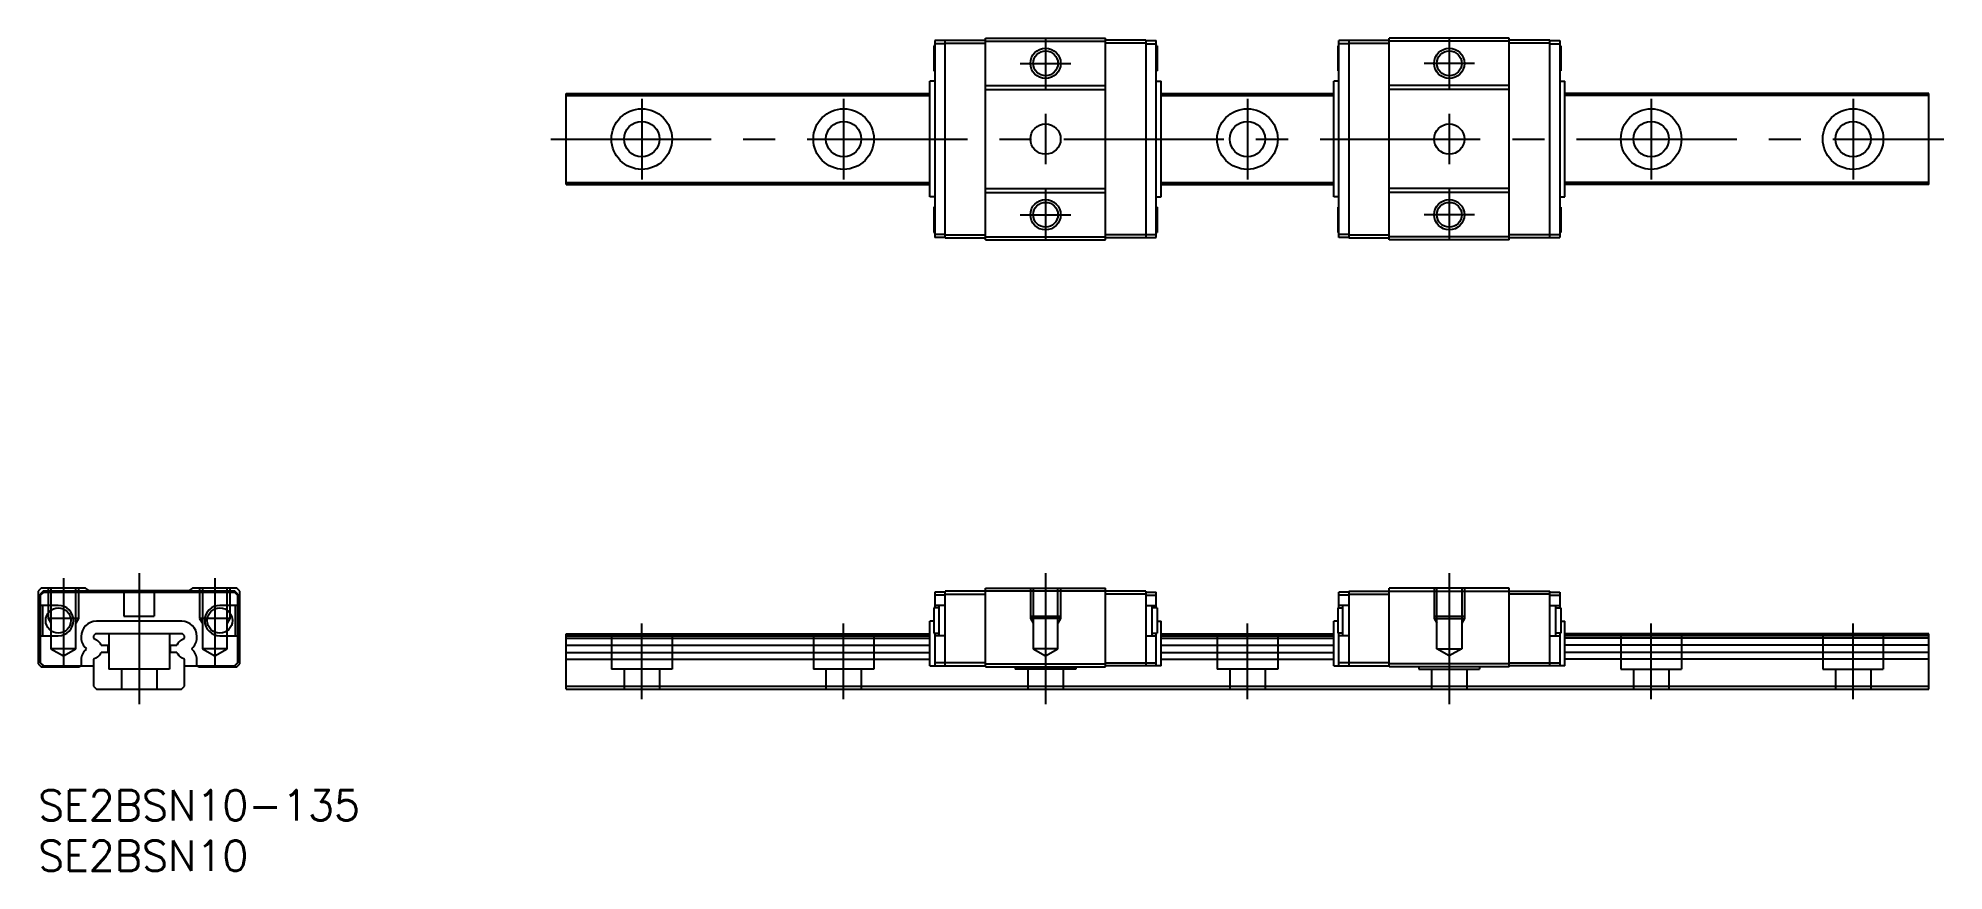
# Model space of a CAD drawing. Extents: x 0 to 189, y -8 to 74.
import ezdxf

# ---------------------------------------------------------------- set-up
doc = ezdxf.new("R2010")
doc.units = 0
doc.header["$LTSCALE"] = 0.5
doc.linetypes.add('CENTER', pattern=[50.8, 31.75, -6.35, 6.35, -6.35])
doc.linetypes.add('DASHED', pattern=[19.05, 12.7, -6.35])
for name, color, linetype in [('MSM_CENTER', 1, 'CENTER'), ('MSM_CONTINUOUS', 7, 'CONTINUOUS'), ('MSM_DASHED', 4, 'DASHED'), ('MSM_NARROW', 5, 'CONTINUOUS'), ('MSM_PART_NUMBER', 7, 'CONTINUOUS')]:
    doc.layers.add(name, color=color, linetype=linetype)
doc.styles.get("Standard").update_dxf_attribs({"font": 'txt.shx', "height": 3, "bigfont": 'bigfont.shx'})

# ---------------------------------------------------------------- blocks, each defined once
blk = doc.blocks.new('*U2')
at = {"layer": 'MSM_PART_NUMBER'}
blk.add_text('SE2BSN10-135', height=3, dxfattribs=at).set_placement((0, -3))
blk = doc.blocks.new('*U3')
at = {"layer": 'MSM_PART_NUMBER'}
blk.add_text('SE2BSN10', height=3, dxfattribs=at).set_placement((0, -8))

msp = doc.modelspace()

# ---------------------------------------------------------------- linework, layer by layer
at = {"layer": 'MSM_CENTER'}
for p, q in [((99.8, 74.5), (99.8, 69.5)), ((139.8, 74.5), (139.8, 69.5)), ((97.3, 72), (102.3, 72)), ((142.3, 72), (137.3, 72)), ((59.8, 68.5), (59.8, 60.5)), ((79.8, 68.5), (79.8, 60.5)), ((119.8, 68.5), (119.8, 60.5)), ((159.8, 68.5), (159.8, 60.5)), ((179.8, 68.5), (179.8, 60.5)), ((99.8, 67), (99.8, 62)), ((139.8, 67), (139.8, 62)), ((50.8, 64.5), (188.8, 64.5)), ((99.8, 59.5), (99.8, 54.5)), ((139.8, 59.5), (139.8, 54.5)), ((97.3, 57), (102.3, 57)), ((142.3, 57), (137.3, 57)), ((2.5, 21), (2.5, 12.29)), ((10, 21.5), (10, 8.5)), ((17.5, 21), (17.5, 12.29)), ((99.8, 21.5), (99.8, 8.5)), ((139.8, 21.5), (139.8, 8.5)), ((59.8, 9), (59.8, 16.5)), ((79.8, 9), (79.8, 16.5)), ((119.8, 9), (119.8, 16.5)), ((159.8, 9), (159.8, 16.5)), ((179.8, 9), (179.8, 16.5))]:
    msp.add_line(p, q, dxfattribs=at)
at = {"layer": 'MSM_CONTINUOUS'}
for p, q in [((88.75, 73.75), (88.75, 71.25)), ((88.85, 73.75), (88.75, 73.75)), ((89.85, 74.25), (88.85, 74.25)), ((88.85, 74.25), (88.85, 54.75)), ((89.85, 73.95), (88.85, 73.95)), ((89.85, 74.3), (93.85, 74.3)), ((89.85, 54.7), (89.85, 74.3)), ((89.85, 74), (93.85, 74)), ((93.85, 54.5), (93.85, 74.5)), ((93.85, 74.5), (105.75, 74.5)), ((93.85, 74.2), (105.75, 74.2)), ((105.75, 54.5), (105.75, 74.5)), ((109.75, 74.3), (105.75, 74.3)), ((109.75, 74), (105.75, 74)), ((109.75, 74.3), (109.75, 54.7)), ((109.75, 74.25), (110.75, 74.25)), ((109.75, 73.95), (110.75, 73.95)), ((110.75, 54.75), (110.75, 74.25)), ((110.85, 73.75), (110.75, 73.75)), ((110.85, 73.75), (110.85, 71.25)), ((128.75, 73.75), (128.75, 71.25)), ((128.75, 73.75), (128.85, 73.75)), ((129.85, 74.25), (128.85, 74.25)), ((128.85, 54.75), (128.85, 74.25)), ((129.85, 73.95), (128.85, 73.95)), ((129.85, 74.3), (129.85, 54.7)), ((129.85, 74.3), (133.85, 74.3)), ((129.85, 74), (133.85, 74)), ((133.85, 54.5), (133.85, 74.5)), ((145.75, 74.5), (133.85, 74.5)), ((145.75, 74.2), (133.85, 74.2)), ((145.75, 54.5), (145.75, 74.5)), ((149.75, 74.3), (145.75, 74.3)), ((149.75, 74), (145.75, 74)), ((149.75, 54.7), (149.75, 74.3)), ((149.75, 74.25), (150.75, 74.25)), ((149.75, 73.95), (150.75, 73.95)), ((150.75, 74.25), (150.75, 54.75)), ((150.75, 73.75), (150.85, 73.75)), ((150.85, 73.75), (150.85, 71.25)), ((88.85, 70.23), (88.35, 70.23)), ((88.35, 58.77), (88.35, 70.23)), ((88.75, 71.25), (88.85, 71.25)), ((110.75, 71.25), (110.85, 71.25)), ((110.75, 70.23), (111.25, 70.23)), ((111.25, 58.77), (111.25, 70.23)), ((128.85, 70.23), (128.35, 70.23)), ((128.35, 58.77), (128.35, 70.23)), ((128.85, 71.25), (128.75, 71.25)), ((150.85, 71.25), (150.75, 71.25)), ((150.75, 70.23), (151.25, 70.23)), ((151.25, 58.77), (151.25, 70.23)), ((52.3, 60), (52.3, 69)), ((52.3, 69), (88.35, 69)), ((52.3, 68.8), (88.35, 68.8)), ((93.85, 69.8), (105.75, 69.8)), ((93.85, 69.4), (105.75, 69.4)), ((111.25, 69), (128.35, 69)), ((111.25, 68.8), (128.35, 68.8)), ((145.75, 69.8), (133.85, 69.8)), ((145.75, 69.4), (133.85, 69.4)), ((187.3, 69), (151.25, 69)), ((187.3, 68.8), (151.25, 68.8)), ((187.3, 60), (187.3, 69)), ((52.3, 60.2), (88.35, 60.2)), ((52.3, 60), (88.35, 60)), ((88.85, 58.77), (88.35, 58.77)), ((93.85, 59.6), (105.75, 59.6)), ((93.85, 59.2), (105.75, 59.2)), ((110.75, 58.77), (111.25, 58.77)), ((111.25, 60.2), (128.35, 60.2)), ((111.25, 60), (128.35, 60)), ((128.85, 58.77), (128.35, 58.77)), ((145.75, 59.6), (133.85, 59.6)), ((145.75, 59.2), (133.85, 59.2)), ((150.75, 58.77), (151.25, 58.77)), ((187.3, 60.2), (151.25, 60.2)), ((187.3, 60), (151.25, 60)), ((88.75, 57.75), (88.75, 55.25)), ((88.85, 57.75), (88.75, 57.75)), ((110.85, 57.75), (110.75, 57.75)), ((110.85, 57.75), (110.85, 55.25)), ((128.75, 57.75), (128.75, 55.25)), ((128.75, 57.75), (128.85, 57.75)), ((150.75, 57.75), (150.85, 57.75)), ((150.85, 57.75), (150.85, 55.25)), ((88.75, 55.25), (88.85, 55.25)), ((89.85, 55.05), (88.85, 55.05)), ((89.85, 55), (93.85, 55)), ((93.85, 54.8), (105.75, 54.8)), ((109.75, 55), (105.75, 55)), ((109.75, 55.05), (110.75, 55.05)), ((110.75, 55.25), (110.85, 55.25)), ((128.85, 55.25), (128.75, 55.25)), ((129.85, 55.05), (128.85, 55.05)), ((129.85, 55), (133.85, 55)), ((145.75, 54.8), (133.85, 54.8)), ((149.75, 55), (145.75, 55)), ((149.75, 55.05), (150.75, 55.05)), ((150.85, 55.25), (150.75, 55.25)), ((89.85, 54.75), (88.85, 54.75)), ((89.85, 54.7), (93.85, 54.7)), ((93.85, 54.5), (105.75, 54.5)), ((109.75, 54.7), (105.75, 54.7)), ((109.75, 54.75), (110.75, 54.75)), ((129.85, 54.75), (128.85, 54.75)), ((129.85, 54.7), (133.85, 54.7)), ((145.75, 54.5), (133.85, 54.5)), ((149.75, 54.7), (145.75, 54.7)), ((149.75, 54.75), (150.75, 54.75)), ((0.3, 20), (0, 19.7)), ((0, 19.7), (0, 12.5)), ((0.5, 19.7), (0.2, 19.4)), ((0.2, 19.4), (0.2, 12.6)), ((0.25, 19.3), (0.55, 19.6)), ((0.25, 18.3), (0.25, 19.3)), ((4.7, 20), (0.3, 20)), ((19.5, 19.7), (0.5, 19.7)), ((0.55, 19.6), (19.45, 19.6)), ((5.1, 19.75), (4.7, 20)), ((14.9, 19.75), (5.1, 19.75)), ((15.3, 20), (14.9, 19.75)), ((19.7, 20), (15.3, 20)), ((19.45, 19.6), (19.75, 19.3)), ((19.8, 19.4), (19.5, 19.7)), ((20, 19.7), (19.7, 20)), ((19.75, 19.3), (19.75, 18.3)), ((19.8, 12.6), (19.8, 19.4)), ((20, 12.5), (20, 19.7)), ((88.85, 19.6), (88.85, 18.05)), ((89.85, 19.6), (88.85, 19.6)), ((89.85, 19.3), (88.85, 19.3)), ((89.85, 12.3), (89.85, 19.7)), ((109.75, 19.7), (89.85, 19.7)), ((89.85, 19.4), (93.85, 19.4)), ((93.85, 20), (105.75, 20)), ((93.85, 12.2), (93.85, 20)), ((105.75, 12.2), (105.75, 20)), ((109.75, 19.4), (105.75, 19.4)), ((109.75, 19.7), (109.75, 12.3)), ((109.75, 19.6), (110.75, 19.6)), ((109.75, 19.3), (110.75, 19.3)), ((110.75, 18.05), (110.75, 19.6)), ((128.85, 18.05), (128.85, 19.6)), ((129.85, 19.6), (128.85, 19.6)), ((129.85, 19.3), (128.85, 19.3)), ((129.85, 19.7), (129.85, 12.3)), ((129.85, 19.7), (149.75, 19.7)), ((129.85, 19.4), (133.85, 19.4)), ((145.75, 20), (133.85, 20)), ((133.85, 12.2), (133.85, 20)), ((145.75, 12.2), (145.75, 20)), ((149.75, 19.4), (145.75, 19.4)), ((149.75, 12.3), (149.75, 19.7)), ((149.75, 19.6), (150.75, 19.6)), ((149.75, 19.3), (150.75, 19.3)), ((150.75, 19.6), (150.75, 18.05)), ((2, 18.3), (0.25, 18.3)), ((0.45, 18.3), (0.45, 15.3)), ((19.75, 18.3), (18, 18.3)), ((19.55, 15.3), (19.55, 18.3)), ((89.25, 18.05), (88.75, 18.05)), ((88.75, 18.05), (88.75, 15.55)), ((89.85, 18.3), (88.85, 18.3)), ((89.25, 15.3), (89.25, 18.3)), ((109.75, 18.3), (110.75, 18.3)), ((110.35, 15.3), (110.35, 18.3)), ((110.85, 18.05), (110.35, 18.05)), ((110.85, 18.05), (110.85, 15.55)), ((128.75, 18.05), (129.25, 18.05)), ((128.75, 18.05), (128.75, 15.55)), ((129.85, 18.3), (128.85, 18.3)), ((129.25, 15.3), (129.25, 18.3)), ((149.75, 18.3), (150.75, 18.3)), ((150.35, 15.3), (150.35, 18.3)), ((150.35, 18.05), (150.85, 18.05)), ((150.85, 18.05), (150.85, 15.55)), ((0.25, 15.3), (2, 15.3)), ((0.25, 12.6), (0.25, 15.3)), ((4.27, 15.23), (4.27, 15.08)), ((5.7, 15.5), (5.5, 15.3)), ((5.5, 15.3), (5.5, 15.04)), ((14.3, 15.5), (5.7, 15.5)), ((14.23, 16.73), (5.77, 16.73)), ((14.5, 15.3), (14.3, 15.5)), ((14.5, 15.04), (14.5, 15.3)), ((15.73, 15.08), (15.73, 15.23)), ((18, 15.3), (19.75, 15.3)), ((19.75, 15.3), (19.75, 12.6)), ((52.3, 15.5), (88.35, 15.5)), ((52.3, 10), (52.3, 15.5)), ((52.3, 15.3), (88.35, 15.3)), ((88.75, 16.73), (88.35, 16.73)), ((88.35, 12.3), (88.35, 16.73)), ((88.75, 15.55), (89.25, 15.55)), ((88.85, 15.55), (88.85, 12.3)), ((89.85, 15.3), (88.85, 15.3)), ((109.75, 15.3), (110.75, 15.3)), ((110.35, 15.55), (110.85, 15.55)), ((110.75, 12.3), (110.75, 15.55)), ((110.85, 16.73), (111.25, 16.73)), ((111.25, 12.3), (111.25, 16.73)), ((111.25, 15.5), (128.35, 15.5)), ((111.25, 15.3), (128.35, 15.3)), ((128.75, 16.73), (128.35, 16.73)), ((128.35, 12.3), (128.35, 16.73)), ((129.25, 15.55), (128.75, 15.55)), ((128.85, 12.3), (128.85, 15.55)), ((129.85, 15.3), (128.85, 15.3)), ((149.75, 15.3), (150.75, 15.3)), ((150.85, 15.55), (150.35, 15.55)), ((150.75, 15.55), (150.75, 12.3)), ((150.85, 16.73), (151.25, 16.73)), ((151.25, 12.3), (151.25, 16.73)), ((187.3, 15.5), (151.25, 15.5)), ((187.3, 15.3), (151.25, 15.3)), ((187.3, 10), (187.3, 15.5)), ((5.5, 15.04), (5.78, 14.88)), ((6.25, 14.35), (6.9, 14.35)), ((6.9, 13.65), (6.25, 13.65)), ((6.9, 14.35), (6.9, 13.65)), ((13.1, 13.65), (13.1, 14.35)), ((13.1, 14.35), (13.75, 14.35)), ((13.75, 13.65), (13.1, 13.65)), ((14.22, 14.88), (14.5, 15.04)), ((52.3, 15.04), (88.35, 15.04)), ((52.3, 14.35), (88.35, 14.35)), ((52.3, 13.65), (88.35, 13.65)), ((111.25, 15.04), (128.35, 15.04)), ((111.25, 14.35), (128.35, 14.35)), ((111.25, 13.65), (128.35, 13.65)), ((187.3, 15.04), (151.25, 15.04)), ((187.3, 14.35), (151.25, 14.35)), ((187.3, 13.65), (151.25, 13.65)), ((0, 12.5), (0.3, 12.2)), ((0.2, 12.6), (0.5, 12.3)), ((0.55, 12.3), (0.25, 12.6)), ((0.3, 12.2), (4.03, 12.2)), ((0.5, 12.3), (5.5, 12.3)), ((4.03, 12.2), (4.24, 12.3)), ((4.27, 12.92), (4.27, 12.3)), ((5.78, 13.12), (5.5, 12.96)), ((5.5, 12.96), (5.5, 10.3)), ((14.5, 12.96), (14.22, 13.12)), ((14.5, 10.3), (14.5, 12.96)), ((14.5, 12.3), (19.5, 12.3)), ((15.73, 12.3), (15.73, 12.92)), ((15.76, 12.3), (15.97, 12.2)), ((15.97, 12.2), (19.7, 12.2)), ((19.75, 12.6), (19.45, 12.3)), ((19.5, 12.3), (19.8, 12.6)), ((19.7, 12.2), (20, 12.5)), ((52.3, 12.96), (88.35, 12.96)), ((88.35, 12.3), (93.8, 12.3)), ((93.85, 12.6), (88.85, 12.6)), ((93.8, 12.3), (93.8, 12.35)), ((93.8, 12.35), (93.85, 12.35)), ((93.85, 12.5), (105.75, 12.5)), ((93.85, 12.2), (105.75, 12.2)), ((105.75, 12.6), (110.75, 12.6)), ((105.8, 12.35), (105.75, 12.35)), ((105.8, 12.35), (105.8, 12.3)), ((111.25, 12.3), (105.8, 12.3)), ((111.25, 12.96), (128.35, 12.96)), ((128.35, 12.3), (133.8, 12.3)), ((133.85, 12.6), (128.85, 12.6)), ((133.8, 12.35), (133.85, 12.35)), ((133.8, 12.35), (133.8, 12.3)), ((145.75, 12.5), (133.85, 12.5)), ((145.75, 12.2), (133.85, 12.2)), ((145.75, 12.6), (150.75, 12.6)), ((145.8, 12.35), (145.75, 12.35)), ((145.8, 12.3), (145.8, 12.35)), ((151.25, 12.3), (145.8, 12.3)), ((187.3, 12.96), (151.25, 12.96)), ((5.5, 10.3), (5.8, 10)), ((5.8, 10), (14.2, 10)), ((14.2, 10), (14.5, 10.3)), ((52.3, 10.3), (187.3, 10.3)), ((52.3, 10), (187.3, 10))]:
    msp.add_line(p, q, dxfattribs=at)
for centre, radius in [((99.8, 72), 1.23), ((139.8, 72), 1.23), ((59.8, 64.5), 3), ((59.8, 64.5), 1.75), ((79.8, 64.5), 3), ((79.8, 64.5), 1.75), ((119.8, 64.5), 3), ((119.8, 64.5), 1.75), ((159.8, 64.5), 3), ((159.8, 64.5), 1.75), ((179.8, 64.5), 3), ((179.8, 64.5), 1.75), ((99.8, 64.5), 1.5), ((139.8, 64.5), 1.5), ((99.8, 57), 1.23), ((139.8, 57), 1.23), ((2, 16.8), 1.25), ((18, 16.8), 1.25)]:
    msp.add_circle(centre, radius, dxfattribs=at)
for centre, radius, start, end in [((2, 16.8), 1.5, 270, 90), ((18, 16.8), 1.5, 90, 270), ((5.77, 15.23), 1.5, 90, 180), ((14.23, 15.23), 1.5, 0, 90), ((5.57, 15.08), 1.3, 180, 230.7306), ((5.57, 12.92), 1.3, 129.2694, 180), ((4.68, 14), 0.1, 309.2694, 50.7306), ((5.23, 13.93), 1.1, 22.4464, 60.0031), ((5.23, 14.07), 1.1, 299.9969, 337.5536), ((14.77, 13.93), 1.1, 119.9969, 157.5536), ((14.77, 14.07), 1.1, 202.4464, 240.0031), ((15.32, 14), 0.1, 129.2694, 230.7306), ((14.43, 15.08), 1.3, 309.2694, 0), ((14.43, 12.92), 1.3, 0, 50.7306)]:
    msp.add_arc(centre, radius, start, end, dxfattribs=at)
at = {"layer": 'MSM_DASHED'}
for p, q in [((1, 20), (1, 17)), ((1.27, 20), (1.27, 14)), ((3.73, 14), (3.73, 20)), ((4, 20), (4, 17)), ((8.5, 19.75), (8.5, 17.25)), ((11.5, 19.75), (11.5, 17.25)), ((16, 20), (16, 17)), ((16.27, 20), (16.27, 14)), ((18.73, 14), (18.73, 20)), ((19, 20), (19, 17)), ((98.3, 20), (98.3, 17)), ((98.57, 20), (98.57, 14)), ((101.03, 14), (101.03, 20)), ((101.3, 20), (101.3, 17)), ((138.3, 20), (138.3, 17)), ((138.57, 14), (138.57, 20)), ((141.03, 20), (141.03, 14)), ((141.3, 20), (141.3, 17)), ((1, 17), (1.27, 16.53)), ((4, 17), (1, 17)), ((4, 17), (3.73, 16.53)), ((8.5, 17.25), (11.5, 17.25)), ((16, 17), (16.27, 16.53)), ((19, 17), (16, 17)), ((19, 17), (18.73, 16.53)), ((98.3, 17.25), (101.3, 17.25)), ((98.3, 17), (98.57, 16.53)), ((101.3, 17), (98.3, 17)), ((101.3, 17), (101.03, 16.53)), ((138.3, 17.25), (141.3, 17.25)), ((138.3, 17), (141.3, 17)), ((138.3, 17), (138.57, 16.53)), ((141.3, 17), (141.03, 16.53)), ((7, 15.5), (7, 12)), ((13, 15.5), (13, 12)), ((56.8, 15.5), (56.8, 12)), ((62.8, 15.5), (62.8, 12)), ((76.8, 15.5), (76.8, 12)), ((82.8, 15.5), (82.8, 12)), ((116.8, 15.5), (116.8, 12)), ((122.8, 15.5), (122.8, 12)), ((156.8, 15.5), (156.8, 12)), ((162.8, 15.5), (162.8, 12)), ((176.8, 15.5), (176.8, 12)), ((182.8, 15.5), (182.8, 12)), ((1.27, 14), (2.5, 13.29)), ((3.73, 14), (1.27, 14)), ((2.5, 13.29), (3.73, 14)), ((16.27, 14), (17.5, 13.29)), ((18.73, 14), (16.27, 14)), ((17.5, 13.29), (18.73, 14)), ((98.57, 14), (99.8, 13.29)), ((101.03, 14), (98.57, 14)), ((99.8, 13.29), (101.03, 14)), ((138.57, 14), (141.03, 14)), ((139.8, 13.29), (138.57, 14)), ((141.03, 14), (139.8, 13.29)), ((13, 12), (7, 12)), ((8.25, 12), (8.25, 10)), ((11.75, 12), (11.75, 10)), ((62.8, 12), (56.8, 12)), ((58.05, 12), (58.05, 10)), ((61.55, 12), (61.55, 10)), ((82.8, 12), (76.8, 12)), ((78.05, 12), (78.05, 10)), ((81.55, 12), (81.55, 10)), ((96.8, 12.2), (96.8, 12)), ((102.8, 12), (96.8, 12)), ((98.05, 12), (98.05, 10)), ((101.55, 12), (101.55, 10)), ((102.8, 12.2), (102.8, 12)), ((122.8, 12), (116.8, 12)), ((118.05, 12), (118.05, 10)), ((121.55, 12), (121.55, 10)), ((136.8, 12.2), (136.8, 12)), ((136.8, 12), (142.8, 12)), ((138.05, 12), (138.05, 10)), ((141.55, 12), (141.55, 10)), ((142.8, 12.2), (142.8, 12)), ((156.8, 12), (162.8, 12)), ((158.05, 12), (158.05, 10)), ((161.55, 12), (161.55, 10)), ((176.8, 12), (182.8, 12)), ((178.05, 12), (178.05, 10)), ((181.55, 12), (181.55, 10))]:
    msp.add_line(p, q, dxfattribs=at)
at = {"layer": 'MSM_NARROW'}
for centre in [(99.8, 72), (139.8, 72), (99.8, 57), (139.8, 57)]:
    msp.add_circle(centre, 1.5, dxfattribs=at)

# ---------------------------------------------------------------- block references
at = {"layer": 'MSM_CONTINUOUS'}
for name in ['*U2', '*U3']:
    msp.add_blockref(name, (0, 0), dxfattribs=at)

doc.saveas('drawing.dxf')
